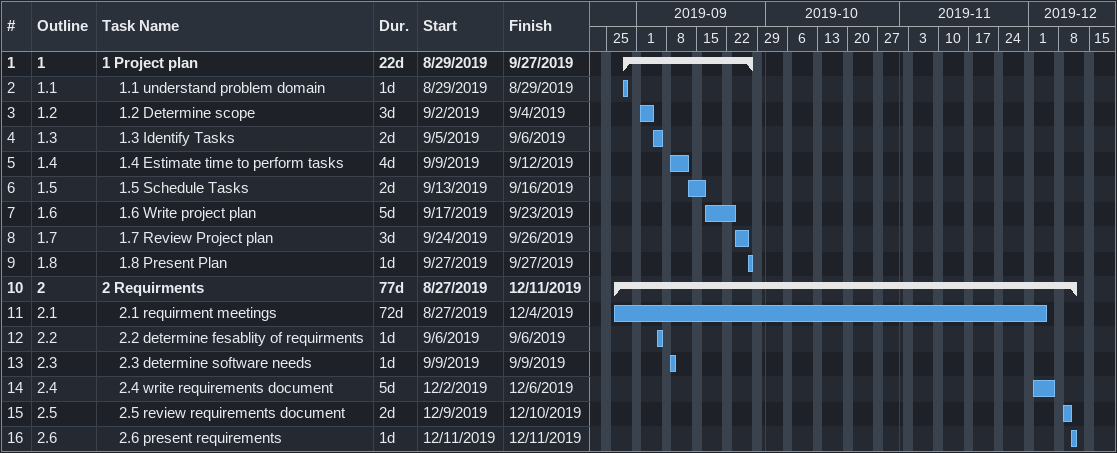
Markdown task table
| ID | WBS | Task | Duration | Start | Finish |
|---|---|---|---|---|---|
| 1 | 1 | **1 Project plan** | 22d | 2019-08-29 | 2019-09-27 |
| 2 | 1.1 | 1.1 understand problem domain | 1d | 2019-08-29 | 2019-08-29 |
| 3 | 1.2 | 1.2 Determine scope | 3d | 2019-09-02 | 2019-09-04 |
| 4 | 1.3 | 1.3 Identify Tasks | 2d | 2019-09-05 | 2019-09-06 |
| 5 | 1.4 | 1.4 Estimate time to perform tasks | 4d | 2019-09-09 | 2019-09-12 |
| 6 | 1.5 | 1.5 Schedule Tasks | 2d | 2019-09-13 | 2019-09-16 |
| 7 | 1.6 | 1.6 Write project plan | 5d | 2019-09-17 | 2019-09-23 |
| 8 | 1.7 | 1.7 Review Project plan | 3d | 2019-09-24 | 2019-09-26 |
| 9 | 1.8 | 1.8 Present Plan | 1d | 2019-09-27 | 2019-09-27 |
| 10 | 2 | **2 Requirments** | 77d | 2019-08-27 | 2019-12-11 |
| 11 | 2.1 | 2.1 requirment meetings | 72d | 2019-08-27 | 2019-12-04 |
| 12 | 2.2 | 2.2 determine fesablity of requirments | 1d | 2019-09-06 | 2019-09-06 |
| 13 | 2.3 | 2.3 determine software needs | 1d | 2019-09-09 | 2019-09-09 |
| 14 | 2.4 | 2.4 write requirements document | 5d | 2019-12-02 | 2019-12-06 |
| 15 | 2.5 | 2.5 review requirements document | 2d | 2019-12-09 | 2019-12-10 |
| 16 | 2.6 | 2.6 present requirements | 1d | 2019-12-11 | 2019-12-11 |
